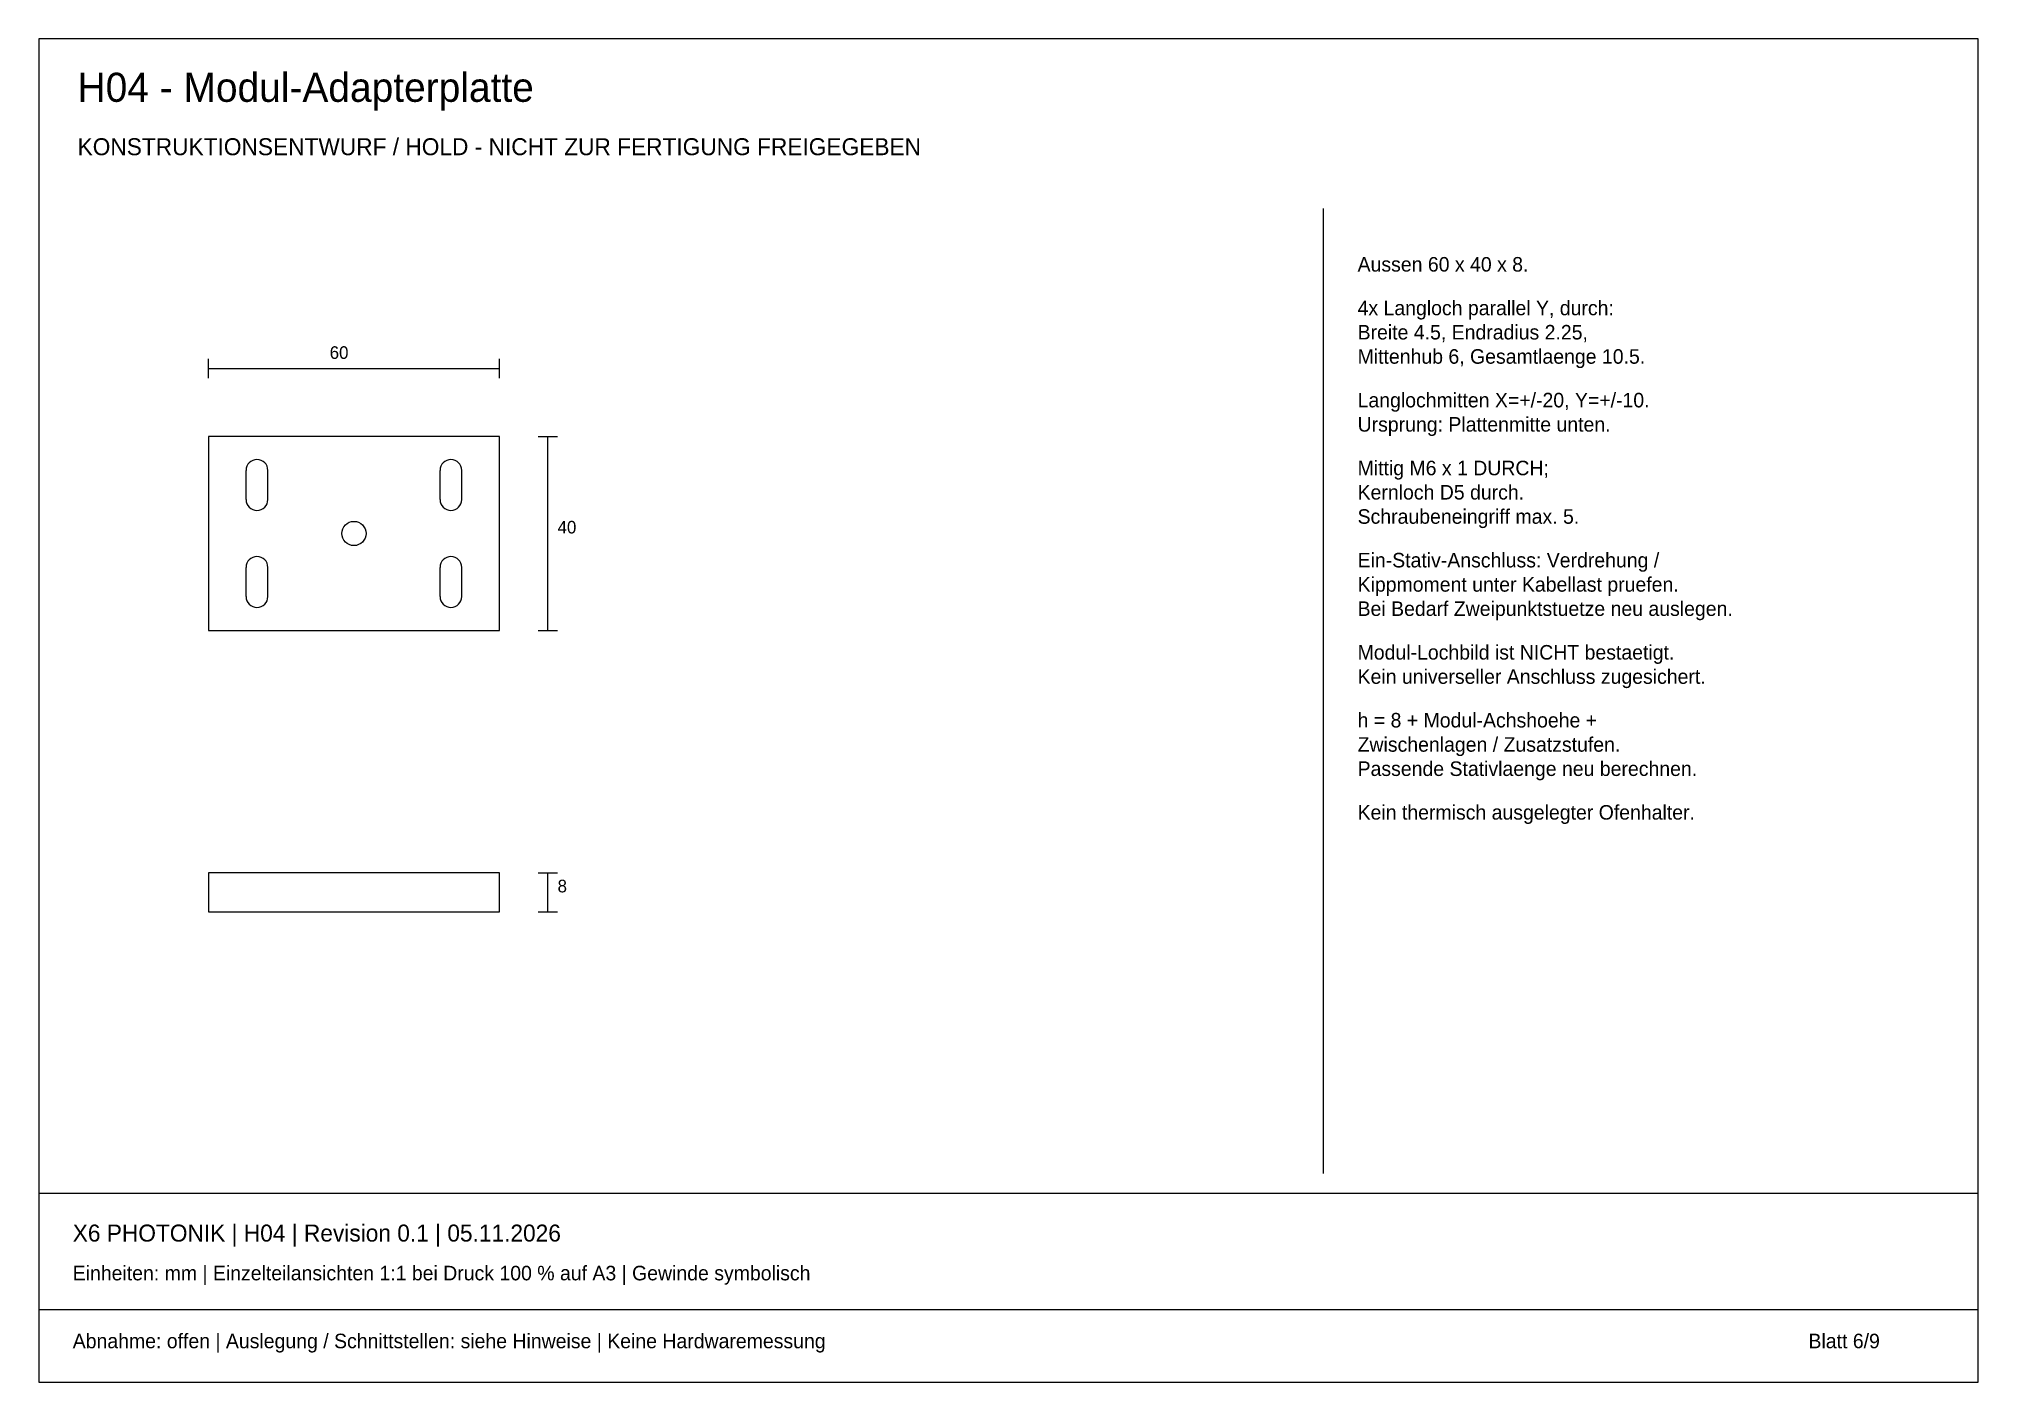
# Model space of a CAD drawing. Header units: millimetres. Extents: x 10 to 410, y 10 to 287.
import ezdxf

# ---------------------------------------------------------------- set-up
doc = ezdxf.new("R2010")
doc.units = ezdxf.units.MM
doc.layers.add('GEOMETRY', color=7, linetype='Continuous')
doc.layers.add('TEXT', color=7, linetype='Continuous')

msp = doc.modelspace()

# ---------------------------------------------------------------- linework, layer by layer
for p, q in [((52.75, 192), (52.75, 198)), ((57.25, 192), (57.25, 198)), ((92.75, 192), (92.75, 198)), ((97.25, 192), (97.25, 198)), ((52.75, 172), (52.75, 178)), ((57.25, 172), (57.25, 178)), ((92.75, 172), (92.75, 178)), ((97.25, 172), (97.25, 178))]:
    msp.add_line(p, q)
for centre, start, end in [((55, 198), 0, 180), ((95, 198), 0, 180), ((55, 192), 180, 360), ((95, 192), 180, 360), ((55, 178), 0, 180), ((95, 178), 0, 180), ((55, 172), 180, 360), ((95, 172), 180, 360)]:
    msp.add_arc(centre, 2.25, start, end)
at = {"layer": 'GEOMETRY'}
for p, q in [((410, 287), (10, 287)), ((10, 287), (10, 10)), ((410, 10), (410, 287)), ((275, 53), (275, 252)), ((45, 217), (45, 221)), ((105, 217), (105, 221)), ((45, 219), (105, 219)), ((105, 205), (45, 205)), ((45, 205), (45, 165)), ((105, 165), (105, 205)), ((113, 205), (117, 205)), ((115, 165), (115, 205)), ((45, 165), (105, 165)), ((113, 165), (117, 165)), ((105, 115), (45, 115)), ((45, 115), (45, 107)), ((105, 107), (105, 115)), ((113, 115), (117, 115)), ((115, 107), (115, 115)), ((45, 107), (105, 107)), ((113, 107), (117, 107)), ((10, 49), (410, 49)), ((10, 25), (410, 25)), ((10, 10), (410, 10))]:
    msp.add_line(p, q, dxfattribs=at)
msp.add_circle((75, 185), 2.5, dxfattribs=at)

# ---------------------------------------------------------------- texts
at = {"layer": 'TEXT'}
for s, height, p in [('H04 - Modul-Adapterplatte', 6, (18, 274)), ('KONSTRUKTIONSENTWURF / HOLD - NICHT ZUR FERTIGUNG FREIGEGEBEN', 3.5, (18, 263)), ('Aussen 60 x 40 x 8.', 3, (282, 239)), ('4x Langloch parallel Y, durch:', 3, (282, 230)), ('Breite 4.5, Endradius 2.25,', 3, (282, 225)), ('60', 2.6, (70, 221)), ('Mittenhub 6, Gesamtlaenge 10.5.', 3, (282, 220)), ('Langlochmitten X=+/-20, Y=+/-10.', 3, (282, 211)), ('Ursprung: Plattenmitte unten.', 3, (282, 206)), ('Mittig M6 x 1 DURCH;', 3, (282, 197)), ('Kernloch D5 durch.', 3, (282, 192)), ('Schraubeneingriff max. 5.', 3, (282, 187)), ('40', 2.6, (117, 185)), ('Ein-Stativ-Anschluss: Verdrehung /', 3, (282, 178)), ('Kippmoment unter Kabellast pruefen.', 3, (282, 173)), ('Bei Bedarf Zweipunktstuetze neu auslegen.', 3, (282, 168)), ('Modul-Lochbild ist NICHT bestaetigt.', 3, (282, 159)), ('Kein universeller Anschluss zugesichert.', 3, (282, 154)), ('h = 8 + Modul-Achshoehe +', 3, (282, 145)), ('Zwischenlagen / Zusatzstufen.', 3, (282, 140)), ('Passende Stativlaenge neu berechnen.', 3, (282, 135)), ('Kein thermisch ausgelegter Ofenhalter.', 3, (282, 126)), ('8', 2.6, (117, 111)), ('X6 PHOTONIK | H04 | Revision 0.1 | 05.11.2026', 3.5, (17, 39)), ('Einheiten: mm | Einzelteilansichten 1:1 bei Druck 100 % auf A3 | Gewinde symbolisch', 3, (17, 31)), ('Abnahme: offen | Auslegung / Schnittstellen: siehe Hinweise | Keine Hardwaremessung', 3, (17, 17)), ('Blatt 6/9', 3, (375, 17))]:
    msp.add_text(s, height=height, dxfattribs=at).set_placement(p)

doc.saveas('drawing.dxf')
